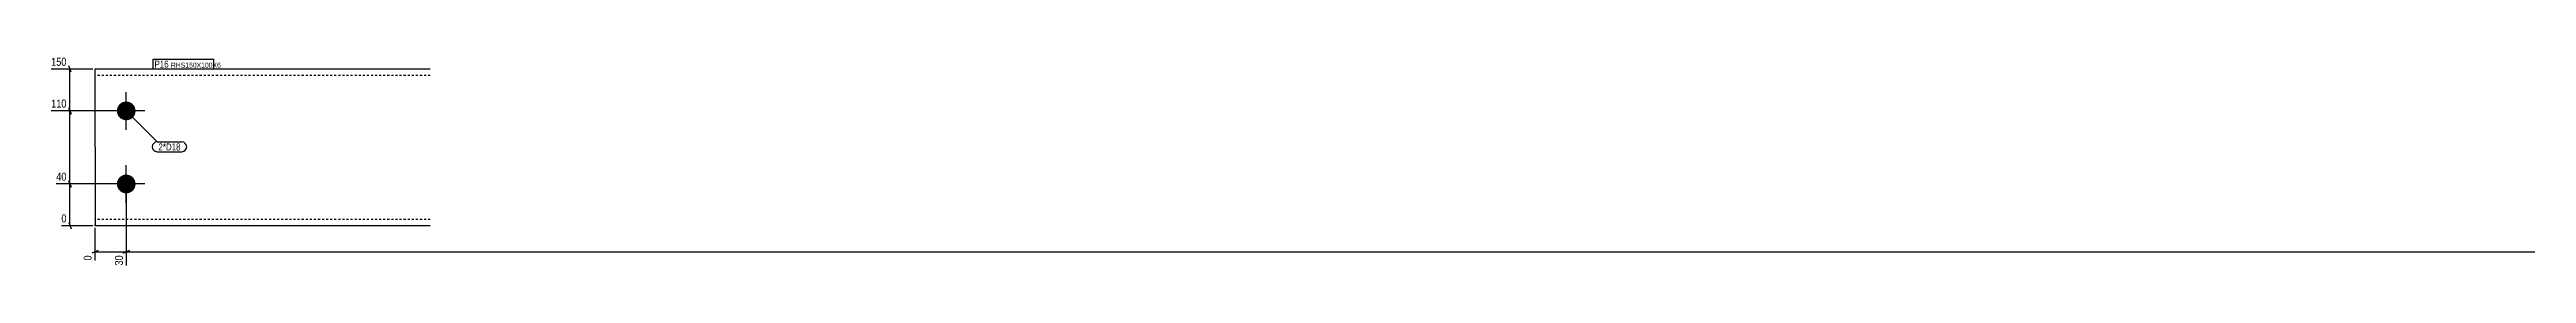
# Model space of a CAD drawing. Header units: millimetres. Extents: x 6 to 15192, y -13 to 217.
# Drawn here: x 10433 to 12812, y 14 to 217 of the extents above; entities that cross this region are included whole.
import ezdxf

# ---------------------------------------------------------------- set-up
doc = ezdxf.new("R2010")
doc.units = ezdxf.units.MM
doc.linetypes.add('DXK_LINE_DOT2', pattern=[3.9198, 1.9599, -1.9599])
for name, color, linetype in [('MÅLSÆTNING', 7, 'Continuous'), ('STÅL', 7, 'Continuous'), ('TEKST', 7, 'Continuous')]:
    doc.layers.add(name, color=color, linetype=linetype)
doc.styles.add('Arial Narrow', font='ARIALN.TTF', dxfattribs={"height": 0.2})

msp = doc.modelspace()

# ---------------------------------------------------------------- hatches: boundary and pattern name
at = {"layer": 'STÅL', "linetype": 'Continuous'}
for points in [[(10506.2, 154.9, -1), (10506.2, 172.9, -1)], [(10506.2, 84.9, -1), (10506.2, 102.9, -1)]]:
    msp.add_hatch(color=3, dxfattribs=at).paths.add_polyline_path(points)

# ---------------------------------------------------------------- linework, layer by layer
at = {"layer": 'MÅLSÆTNING', "color": 7, "linetype": 'Continuous'}
for p, q in [((10474.1, 203.9), (10434.1, 203.9)), ((10453.3, 200.9), (10450.9, 206.9)), ((10452.1, 163.9), (10452.1, 203.9)), ((10450.9, 166.9), (10453.3, 160.9)), ((10453.3, 160.9), (10450.9, 166.9)), ((10504.2, 163.9), (10434.1, 163.9)), ((10504.2, 163.9), (10434.1, 163.9)), ((10452.1, 93.9), (10452.1, 163.9)), ((10450.9, 96.9), (10453.3, 90.9)), ((10453.3, 90.9), (10450.9, 96.9)), ((10504.2, 93.9), (10439, 93.9)), ((10504.2, 93.9), (10439, 93.9)), ((10452.1, 53.9), (10452.1, 93.9)), ((10506.2, 91.9), (10506.2, 15.8)), ((10506.2, 91.9), (10506.2, 15.8)), ((10474.2, 53.9), (10443.9, 53.9)), ((10450.9, 56.9), (10453.3, 50.9)), ((10476.1, 51.9), (10476.1, 20.6)), ((10479.1, 30.1), (10473.1, 27.7)), ((10476.1, 28.9), (10506.2, 28.9)), ((10509.2, 30.1), (10503.2, 27.7)), ((10503.2, 27.7), (10509.2, 30.1)), ((10506.2, 28.9), (15116.2, 28.9))]:
    msp.add_line(p, q, dxfattribs=at)
at = {"layer": 'STÅL', "color": 2, "linetype": 'Continuous'}
for p, q in [((10798.2, 203.9), (10476.1, 203.9)), ((10476.1, 203.9), (10476.2, 54.8)), ((10476.2, 53.9), (10476.2, 54.8)), ((10798.2, 53.9), (10476.2, 53.9))]:
    msp.add_line(p, q, dxfattribs=at)
at = {"layer": 'STÅL', "color": 7, "linetype": 'DXK_LINE_DOT2'}
for p, q in [((10798.2, 197.9), (10476.1, 197.9)), ((10476.2, 59.9), (10476.2, 60.4)), ((10798.2, 59.9), (10476.2, 59.9))]:
    msp.add_line(p, q, dxfattribs=at)
at = {"layer": 'STÅL', "color": 3, "linetype": 'Continuous'}
for p, q in [((10506.2, 145.9), (10506.2, 181.9)), ((10524.2, 163.9), (10488.2, 163.9)), ((10506.2, 75.9), (10506.2, 111.9)), ((10524.2, 93.9), (10488.2, 93.9))]:
    msp.add_line(p, q, dxfattribs=at)

# ---------------------------------------------------------------- wipeouts: each hides what was drawn before it
at = {"color": 0}
msp.add_wipeout([(10558.4, 126), (10558.4, 133), (10537.1, 133), (10537.1, 126)], dxfattribs=at).dxf.layer = 'TEKST'

# ---------------------------------------------------------------- next in the draw order: wipeouts: each hides what was drawn before it
at = {"color": 0, "linetype": 'Continuous'}
for points in [[(10450.3, 205.5), (10450.3, 216.7), (10432.5, 216.7), (10432.5, 205.5)], [(10450.3, 165.5), (10450.3, 176.7), (10432.5, 176.7), (10432.5, 165.5)], [(10450.3, 95.5), (10450.3, 106.7), (10437.4, 106.7), (10437.4, 95.5)], [(10450.3, 55.5), (10450.3, 66.7), (10442.3, 66.7), (10442.3, 55.5)], [(10474.5, 27.1), (10463.3, 27.1), (10463.3, 19), (10474.5, 19)], [(10504.6, 27.1), (10493.4, 27.1), (10493.4, 14.1), (10504.6, 14.1)]]:
    msp.add_wipeout(points, dxfattribs=at).dxf.layer = 'MÅLSÆTNING'
at = {"color": 0}
for points in [[(10547, 205.3), (10547, 212.3), (10533.3, 212.3), (10533.3, 205.3)], [(10558.4, 126), (10558.4, 133), (10537.1, 133), (10537.1, 126)]]:
    msp.add_wipeout(points, dxfattribs=at).dxf.layer = 'TEKST'

# ---------------------------------------------------------------- next in the draw order: linework, layer by layer
at = {"layer": 'TEKST', "color": 7, "linetype": 'Continuous'}
for p, q in [((10506.2, 163.9), (10535.9, 134.2)), ((10535.9, 134.2), (10559.6, 134.2)), ((10535.9, 124.8), (10559.6, 124.8))]:
    msp.add_line(p, q, dxfattribs=at)
for centre, start, end in [((10535.9, 129.5), 90, 270), ((10559.6, 129.5), 270, 90)]:
    msp.add_arc(centre, 4.7, start, end, dxfattribs=at)

# ---------------------------------------------------------------- next in the draw order: texts
at = {"layer": 'MÅLSÆTNING', "color": 3, "linetype": 'Continuous', "style": 'Arial Narrow'}
for s, p in [('150', (10434.1, 207.1)), ('110', (10434.1, 167.1)), ('40', (10439, 97.1)), ('0', (10443.9, 57.1))]:
    msp.add_text(s, height=7.64, dxfattribs=at).set_placement(p)
for s, p in [('0', (10472.9, 20.6)), ('30', (10503, 15.8))]:
    msp.add_text(s, height=7.64, rotation=90.0002, dxfattribs=at).set_placement(p)
at = {"layer": 'TEKST', "color": 3, "style": 'Arial Narrow'}
msp.add_text('2*D18', height=6.68, dxfattribs=at).set_placement((10537.1, 126))

# ---------------------------------------------------------------- next in the draw order: wipeouts: each hides what was drawn before it
at = {"color": 0}
msp.add_wipeout([(10547, 205.3), (10547, 212.3), (10533.3, 212.3), (10533.3, 205.3)], dxfattribs=at).dxf.layer = 'TEKST'

# ---------------------------------------------------------------- next in the draw order: linework, layer by layer
at = {"layer": 'TEKST', "color": 7, "linetype": 'Continuous'}
msp.add_line((10532.1, 204.1), (10532.1, 213.5), dxfattribs=at)

# ---------------------------------------------------------------- next in the draw order: wipeouts: each hides what was drawn before it
at = {"color": 0}
msp.add_wipeout([(10589.3, 205.3), (10589.3, 210.3), (10549.1, 210.3), (10549.1, 205.3)], dxfattribs=at).dxf.layer = 'TEKST'

# ---------------------------------------------------------------- next in the draw order: wipeouts: each hides what was drawn before it
msp.add_wipeout([(10589.3, 205.3), (10589.3, 210.3), (10549.1, 210.3), (10549.1, 205.3)], dxfattribs=at).dxf.layer = 'TEKST'

# ---------------------------------------------------------------- next in the draw order: linework, layer by layer
at = {"layer": 'TEKST', "color": 7, "linetype": 'Continuous'}
for p, q in [((10532.1, 213.5), (10590.5, 213.5)), ((10532.1, 204.1), (10590.5, 204.1)), ((10590.5, 204.1), (10590.5, 213.5))]:
    msp.add_line(p, q, dxfattribs=at)

# ---------------------------------------------------------------- next in the draw order: texts
at = {"layer": 'TEKST', "color": 3, "style": 'Arial Narrow'}
for s, height, p in [('P16', 6.68, (10533.3, 205.3)), ('RHS150X100X6', 4.772, (10549.1, 205.3))]:
    msp.add_text(s, height=height, dxfattribs=at).set_placement(p)

doc.saveas('drawing.dxf')
